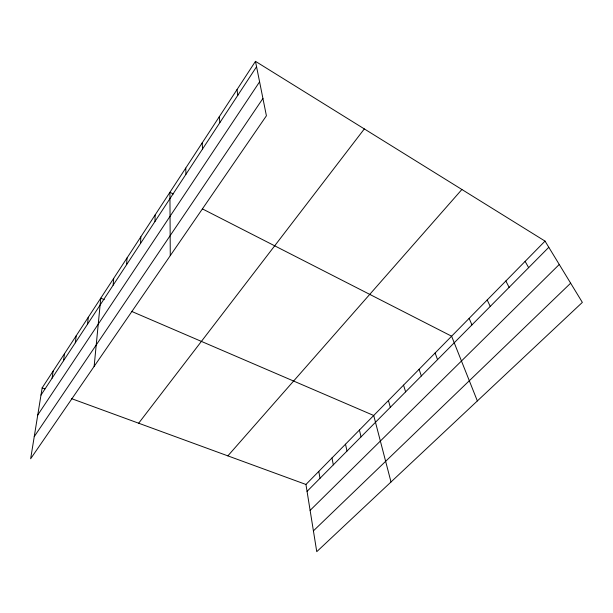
<?xml version="1.0" encoding="UTF-8"?>
<svg xmlns="http://www.w3.org/2000/svg" width="613" height="613" viewBox="0 0 613 613"><rect width="100%" height="100%" fill="white"/><g stroke="black" fill="none" stroke-linecap="round" stroke-linejoin="round"><path stroke-width="0.92" d="M154.997 221.423L155.12 214.956M140.553 243.422L140.829 236.833M126.607 264.663L127.021 257.966M113.137 285.191L113.681 278.386M94.134 366.405L100.777 298.14L104.287 299.642M87.513 324.216L88.295 317.25M75.315 342.79L76.211 335.748M63.514 360.766L64.503 353.67M52.074 378.19L53.155 371.041M255.475 61.338L42.159 387.876L30.65 458.754L266.41 115.788L255.475 61.338L545.034 241.108L582.35 302.393L316.76 551.662L305.948 484.462L545.034 241.108M40.987 395.079L256.556 66.733M37.753 414.993L259.59 81.813M34.244 436.617L262.931 98.455M138.668 423.215L364.321 128.914M227.867 455.873L461.895 189.486M307.059 491.373L548.804 247.3M310.117 510.384L559.263 264.471M313.412 530.866L570.649 283.175M42.159 387.876L44.849 388.864M71.66 398.68L305.948 484.462M131.473 311.335L373.715 415.484L391.01 481.979M173.257 193.992L169.924 192.29L170.268 255.644M202.39 208.88L451.605 336.2L477.351 400.94M525.126 261.376L528.636 267.659M505.855 280.984L509.127 287.359M487.197 299.972L490.239 306.431M469.129 318.369L471.949 324.898M435.115 352.988L437.544 359.632M419.093 369.294L421.346 375.984M403.538 385.133L405.622 391.86M388.42 400.519L390.335 407.293M359.417 430.035L361.042 436.87M345.51 444.195L346.996 451.053M331.97 457.972L333.326 464.853M318.783 471.389L320.017 478.286M237.001 89.621L237.836 95.245M219.247 116.792L219.86 122.623M202.175 142.929L202.581 148.944M185.747 168.077L185.961 174.261"/></g></svg>
